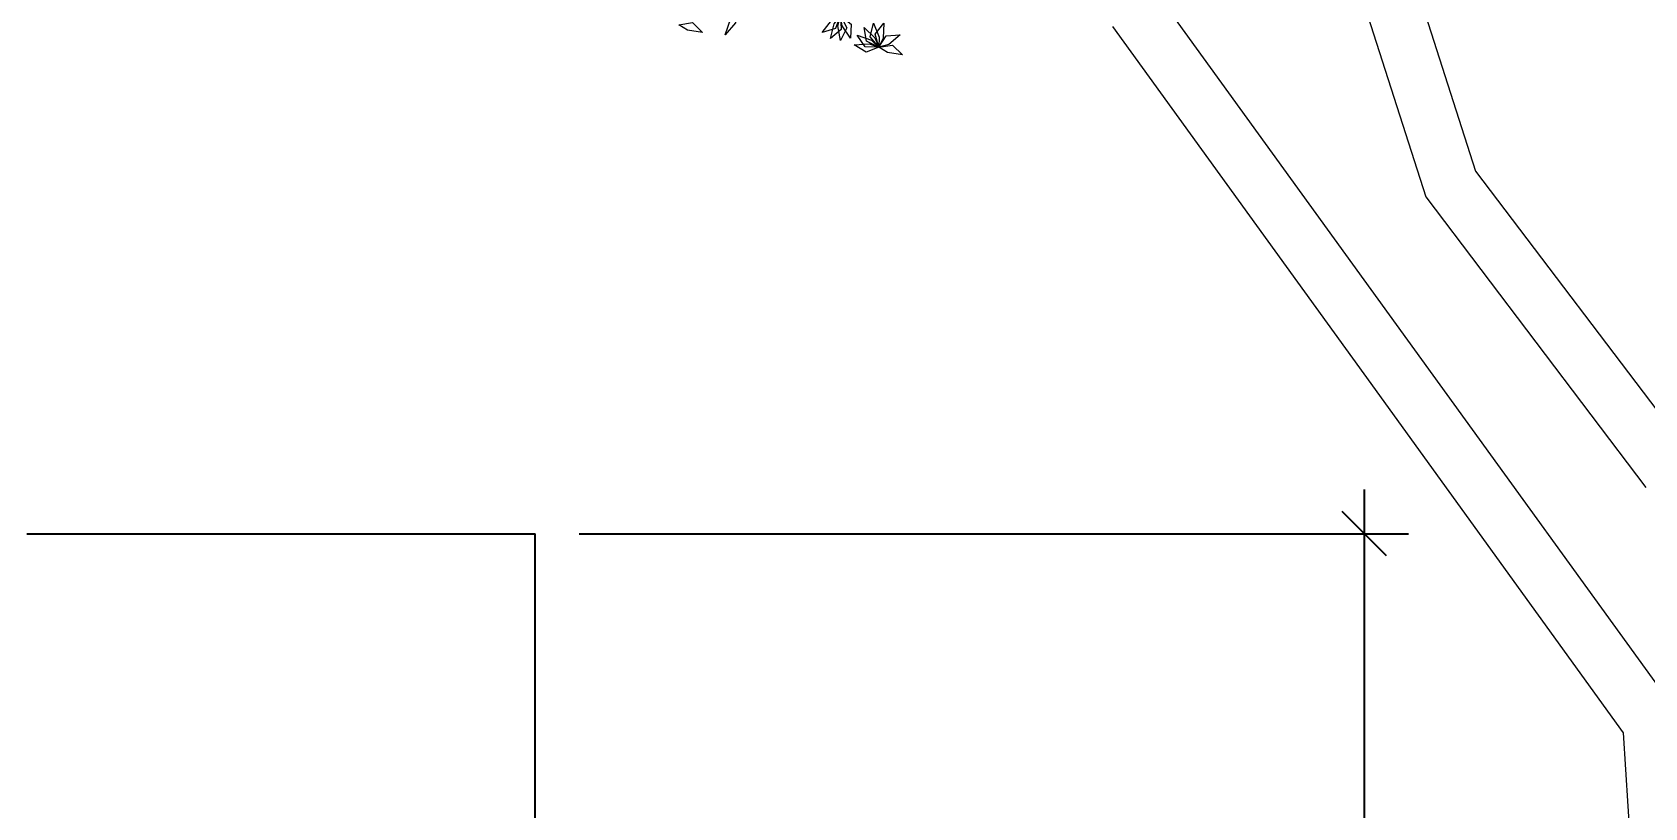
# Model space of a CAD drawing. Header units: inches. Extents: x 4350 to 28384, y -6772 to 993.
# Drawn here: x 18918.9 to 19283.8, y -1097.4 to -921.8 of the extents above; entities that cross this region are included whole.
import ezdxf

# ---------------------------------------------------------------- set-up
doc = ezdxf.new("R2010")
doc.units = ezdxf.units.IN
doc.header["$MEASUREMENT"] = 0
doc.layers.add('ARREDAMENTO', color=2, linetype='Continuous', lineweight=18)
doc.layers.add('QUOTE', color=3, linetype='Continuous', lineweight=9)
doc.layers.add('ARREDI_attrezzature', color=7, linetype='Continuous')
doc.styles.get("Standard").update_dxf_attribs({"font": 'arial.ttf'})
doc.dimstyles.new('ook', dxfattribs={"dimtxt": 15, "dimasz": 10, "dimexe": 10, "dimexo": 10, "dimgap": 5, "dimtad": 1, "dimtoh": 1, "dimdec": 0, "dimzin": 0, "dimdsep": 46, "dimtxsty": 'Standard', "dimblk": 'OBLIQUE', "dimcen": 0.09, "dimdle": 10, "dimadec": 0, "dimazin": 0, "dimtfac": 1, "dimtdec": 0, "dimtofl": 0, "dimtmove": 0, "dimatfit": 3, "dimldrblk": 'OBLIQUE', "dimfxl": 1, "dimtfill": 2, "dimtfillclr": 1, "dimtolj": 1, "dimtzin": 0, "dimarcsym": 0})

# ---------------------------------------------------------------- blocks, each defined once
blk = doc.blocks.new('_Oblique')
at = {"color": 0, "linetype": 'ByBlock', "lineweight": -2}
blk.add_line((-0.5, -0.5), (0.5, 0.5), dxfattribs=at)
blk = doc.blocks.new('*D101')
at = {"layer": 'Defpoints', "color": 0, "transparency": 16777216}
for p in [(19032.7, -1035.37), (19032.7, -1416.22), (19220.31, -1416.22)]:
    blk.add_point(p, dxfattribs=at)
at = {"layer": 'QUOTE', "color": 0, "lineweight": -2, "transparency": 16777216}
for p, q in [((19220.31, -1025.37), (19220.31, -1426.22)), ((19042.7, -1035.37), (19230.31, -1035.37)), ((19042.7, -1416.22), (19230.31, -1416.22))]:
    blk.add_line(p, q, dxfattribs=at)
at = {"layer": 'QUOTE', "color": 0, "lineweight": -2, "transparency": 16777216, "xscale": 10, "yscale": 10, "zscale": 10}
for p, rotation in [((19220.31, -1035.37), 90), ((19220.31, -1416.22), 270)]:
    blk.add_blockref('_Oblique', p, dxfattribs=dict(at, rotation=rotation))
at = {"layer": 'QUOTE', "color": 0, "transparency": 16777216, "insert": (19207.71, -1225.8), "char_height": 15, "attachment_point": 5, "rotation": 90, "bg_fill": 1, "box_fill_scale": 1.25, "bg_fill_color": 1, "bg_fill_transparency": 0}
blk.add_mtext('\\A1;381', dxfattribs=at)
blk = doc.blocks.new('jacaranda')
at = {"layer": 'ARREDAMENTO'}
for p, q in [((13985.34, 19315.14), (13955.99, 19223.84)), ((13997.76, 19312.89), (13967.25, 19217.99)), ((13969.71, 19183.35), (14028.84, 19265.14)), ((13981.21, 19177.91), (14038.06, 19256.55)), ((13955.99, 19223.84), (13905.99, 19157.75)), ((13967.25, 19217.99), (13917.49, 19152.22)), ((13910.24, 19101.09), (13969.71, 19183.35)), ((13922.5, 19096.7), (13981.21, 19177.91)), ((13914.25, 18964.51), (13922.5, 19096.7))]:
    blk.add_line(p, q, dxfattribs=at)
at = {"layer": 'ARREDAMENTO', "lineweight": 0}
for points in [[(14123.83, 19260.32), (14123.44, 19257.38), (14125.76, 19254.64), (14123.83, 19260.32)], [(14089.89, 19257.34), (14090.01, 19253.93), (14091.01, 19251.85), (14091.84, 19254.82), (14089.89, 19257.34)], [(14092.22, 19257.32), (14090.94, 19254.16), (14091.02, 19251.85), (14092.98, 19254.23), (14092.22, 19257.32)], [(14097.4, 19253.88), (14099.31, 19256.71), (14099.72, 19258.98), (14097.3, 19257.06), (14097.4, 19253.88)], [(14099.68, 19253.38), (14100.27, 19256.73), (14099.72, 19258.97), (14098.29, 19256.24), (14099.68, 19253.38)], [(14101.96, 19253.84), (14101.14, 19257.15), (14099.72, 19258.97), (14099.53, 19255.9), (14101.96, 19253.84)], [(14103.86, 19255.2), (14101.76, 19257.88), (14099.73, 19258.97), (14100.8, 19256.08), (14103.86, 19255.2)], [(14130.92, 19255.22), (14134.29, 19255.7), (14136.25, 19256.91), (14133.21, 19257.43), (14130.92, 19255.22)], [(14086.18, 19254.69), (14088.79, 19252.5), (14091.01, 19251.85), (14089.35, 19254.46), (14086.18, 19254.69)], [(14094.34, 19256.35), (14091.89, 19253.99), (14091.02, 19251.85), (14093.78, 19253.22), (14094.34, 19256.35)], [(14095.89, 19254.61), (14092.68, 19253.44), (14091.02, 19251.85), (14094.1, 19251.97), (14095.89, 19254.61)], [(14085.67, 19250.16), (14089.04, 19250.63), (14091, 19251.85), (14087.96, 19252.36), (14085.67, 19250.16)], [(14096.59, 19252.39), (14093.19, 19252.62), (14091.02, 19251.84), (14093.89, 19250.71), (14096.59, 19252.39)]]:
    blk.add_lwpolyline(points, dxfattribs=at)

msp = doc.modelspace()

# ---------------------------------------------------------------- linework, layer by layer
at = {"layer": 'ARREDI_attrezzature'}
for p in [(18917.7, -1035.37), (19032.7, -1145.37)]:
    msp.add_line(p, (19032.7, -1035.37), dxfattribs=at)

# ---------------------------------------------------------------- block references
at = {"xscale": -1}
msp.add_blockref('jacaranda', (33201.49, -20177.1), dxfattribs=at)

# ---------------------------------------------------------------- dimensions: what is measured, and where the dimension line sits
at = {"layer": 'QUOTE'}
dim = msp.add_linear_dim(base=(19220.31, -1416.22), p1=(19032.7, -1035.37), p2=(19032.7, -1416.22), angle=90, dimstyle='ook', dxfattribs=at)
dim.commit()
dim.dimension.update_dxf_attribs({"geometry": '*D101', "text_midpoint": (19207.71, -1225.8)})

doc.saveas('drawing.dxf')
